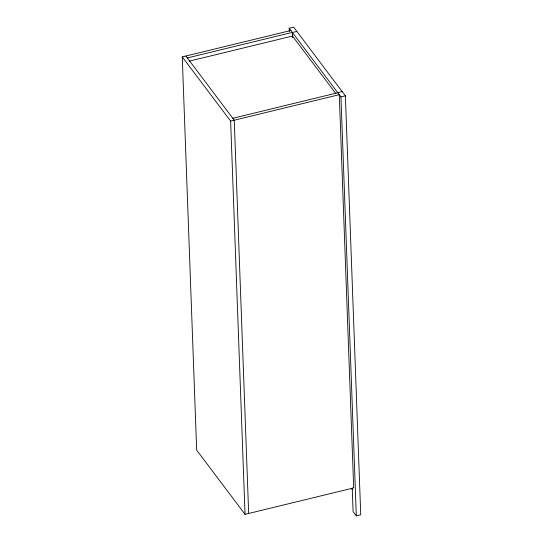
<?xml version="1.0" encoding="UTF-8"?>
<svg xmlns="http://www.w3.org/2000/svg" width="543" height="543" viewBox="0 0 543 543"><rect width="100%" height="100%" fill="white"/><g stroke="black" fill="none" stroke-linecap="round" stroke-linejoin="round"><path stroke-width="0.81" d="M289.324 31.609L289.202 28.229L293.627 27.15L345.382 95.839L360.749 514.771L356.317 515.85L353.093 511.567L352.224 487.872M182.251 56.893L230.626 121.089L339.266 94.672L353.683 487.919L245.049 514.343L196.675 450.14L182.251 56.893L290.892 30.476M187.328 57.938L292.344 32.397L292.528 37.487M296.851 31.433L292.426 32.505L292.609 37.582M189.1 61.183L292.48 36.042L335.927 93.708M337.732 92.636L342.158 91.563M232.798 118.286L337.814 92.744M289.202 28.229L340.956 96.919L345.382 95.839M185.876 56.01L234.25 120.213L248.667 513.461M351.273 488.361L352.292 489.711M340.956 96.919L356.317 515.85M230.626 121.089L245.049 514.343"/></g></svg>
